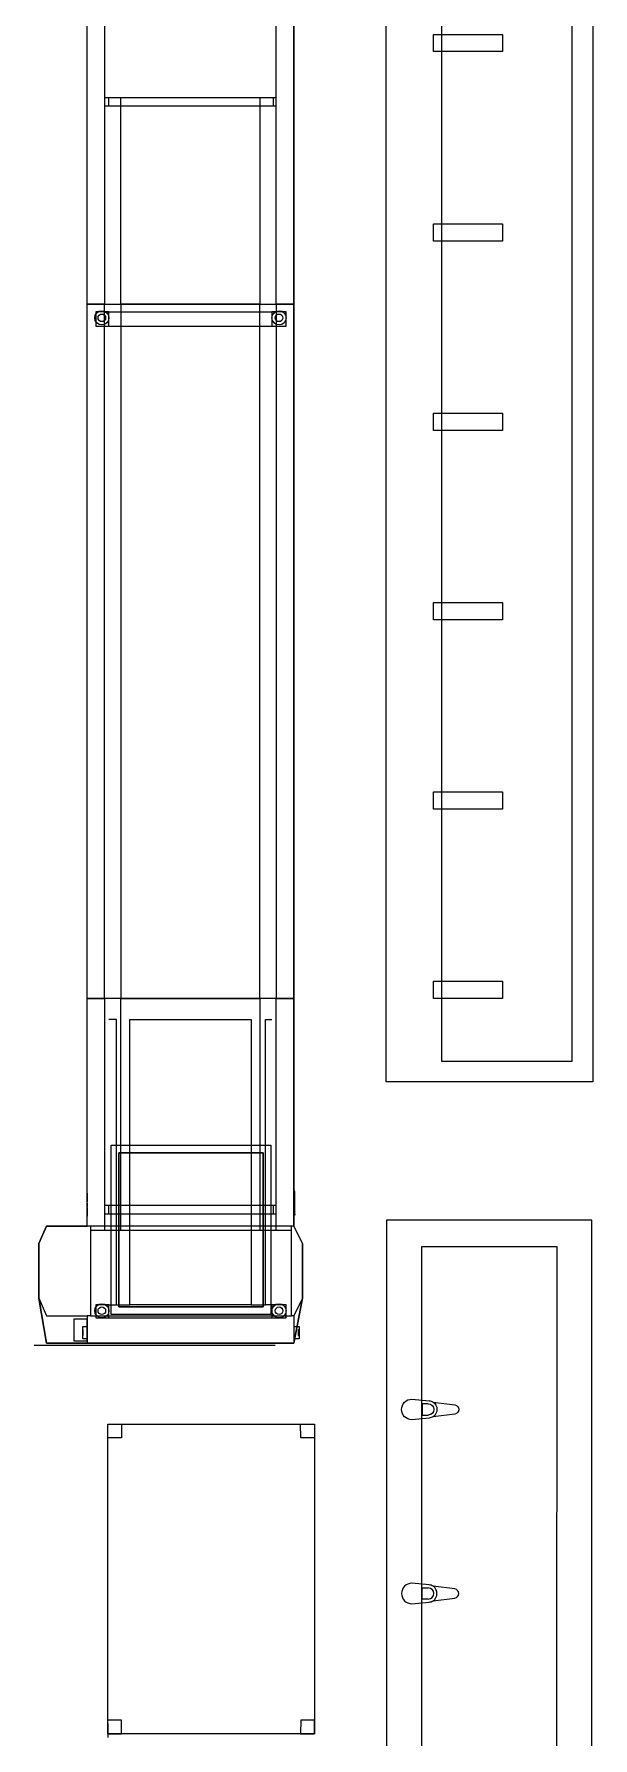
# Model space of a CAD drawing. Header units: millimetres. Extents: x -217779 to 263180, y 55413 to 130161.
# Drawn here: x -202196 to -200573, y 110895 to 115844 of the extents above; entities that cross this region are included whole.
import ezdxf

# ---------------------------------------------------------------- set-up
doc = ezdxf.new("R2010")
doc.units = ezdxf.units.MM
doc.layers.add('ТХ_пищеблок', color=30, linetype='Continuous', lineweight=20)
doc.layers.add('ТХ_привязка ТХ', color=7, linetype='Continuous', true_color=0x163d5c)
doc.layers.add('ТХ_сантехника', color=132, linetype='Continuous')

# ---------------------------------------------------------------- blocks, each defined once
blk = doc.blocks.new('A$C19c1ccfc')
at = {"layer": 'ТХ_пищеблок'}
for p, q in [((4488, -18316.3), (3788, -18316.3)), ((4002, -18544.1), (4042, -18544)), ((4002, -19444.1), (4002, -18544.1)), ((4002, -18544.1), (4602, -18544.1)), ((4002.1, -18584.1), (4002, -18544.1)), ((4042, -18544), (4042.1, -18584)), ((4562.1, -18584.1), (4562, -18544.1)), ((4562, -18544.1), (4602, -18544.1)), ((4602, -18544.1), (4602, -19444.1)), ((4602, -18544.1), (4602.1, -18584.1)), ((4042.1, -18584), (4002.1, -18584.1)), ((4602.1, -18584.1), (4562.1, -18584.1)), ((4002.1, -19414.1), (4002, -19454.1)), ((4002, -19444.1), (4042, -19444.1)), ((4602, -19444.1), (4002, -19444.1)), ((4042.1, -19404.1), (4002.1, -19404.1)), ((4042, -19444.1), (4042.1, -19404.1)), ((4562.1, -19404), (4562, -19444)), ((4562, -19444), (4602, -19444.1)), ((4602.1, -19404.1), (4562.1, -19404)), ((4602, -19444.1), (4602.1, -19404.1))]:
    blk.add_line(p, q, dxfattribs=at)
blk = doc.blocks.new('смеситель короткий')
for p, q in [((42, 21), (0, 25)), ((24.9, 13.6), (39.8, 13.6)), ((24.9, -13.6), (24.9, 13.6)), ((104.4, 11.1), (51.5, 17.7)), ((0, -25), (42, -21)), ((39.8, -13.6), (24.9, -13.6)), ((51.5, -17.7), (104.4, -11.1))]:
    blk.add_line(p, q)
for centre, major_axis, start_param, end_param in [((0, 0), (-17.7, 17.7), -0.785398, 2.356194), ((39.8, 0), (9.62, 9.62), 3.926991, 7.068583), ((40.1, 0), (-14.9, 14.9), -1.35736, -0.875625), ((40.1, 0), (14.9, 14.9), 4.498953, 6.496621), ((103, 0), (7.91, 7.91), 4.051589, 6.943986), ((40.1, 0), (14.9, 14.9), 4.017217, 4.498953)]:
    blk.add_ellipse(centre, major_axis=major_axis, ratio=1, start_param=start_param, end_param=end_param)
blk = doc.blocks.new('раковина')
at = {"layer": 'ТХ_сантехника'}
for points in [[(968510.2, -25225.6), (968510.4, -23804), (968010.4, -23804), (968010.2, -25225.6)], [(968425.2, -25160.6), (968425.4, -23869), (968095.4, -23869), (968095.2, -25160.6)]]:
    blk.add_lwpolyline(points, close=True, dxfattribs=at)
at = {"layer": 'ТХ_сантехника', "ltscale": 100, "xscale": -1, "rotation": 180}
blk.add_blockref('смеситель короткий', (968072.1, -24264.8), dxfattribs=at)
at = {"layer": 'ТХ_сантехника', "ltscale": 100}
blk.add_blockref('смеситель короткий', (968072.1, -24712.7), dxfattribs=at)
blk = doc.blocks.new('раковина столовая 2')
for points in [[(970111.9, -22806.1), (970111.9, -17235.9), (969511.9, -17235.9), (969511.9, -22806.1)], [(969571.9, -22746.1), (969571.9, -17314), (969951.9, -17314), (969951.9, -22746.1)], [(969974.7, -19764), (969774.7, -19764), (969774.7, -19814), (969974.7, -19814)], [(969974.7, -20314), (969774.7, -20314), (969774.7, -20364), (969974.7, -20364)], [(969974.7, -20864), (969774.7, -20864), (969774.7, -20914), (969974.7, -20914)], [(969974.7, -21414), (969774.7, -21414), (969774.7, -21464), (969974.7, -21464)], [(969974.7, -21964), (969774.7, -21964), (969774.7, -22014), (969974.7, -22014)], [(969974.7, -22514), (969774.7, -22514), (969774.7, -22564), (969974.7, -22564)]]:
    blk.add_lwpolyline(points, close=True)

msp = doc.modelspace()

# ---------------------------------------------------------------- linework, layer by layer
at = {"layer": 'ТХ_пищеблок'}
for points in [[(-201416.3, 112331), (-201441.7, 112381.8), (-202159.6, 112381.8), (-202181.8, 112331), (-202181.8, 112172.2), (-202159.6, 112041.9), (-201441.7, 112041.9), (-201416.3, 112172.2), (-201416.3, 112331), (-201441.7, 112381.8), (-201441.7, 113042.5), (-201492.6, 113042.5), (-201540.2, 113042.5), (-201540.2, 113055.2), (-201540.2, 115059.4), (-201492.6, 115059.4), (-201441.7, 115059.4), (-201441.7, 116088.5), (-201492.6, 116088.5), (-201540.2, 116088.5), (-201943.6, 116088.5), (-201991.2, 116088.5)], [(-201492.6, 112369.1), (-201492.6, 112381.8), (-201492.6, 113042.5), (-201441.7, 113042.5), (-201441.7, 115059.4), (-201492.6, 115059.4), (-201492.6, 115072.1), (-201492.6, 116088.5)], [(-201991.2, 113055.2), (-201991.2, 115059.4), (-201943.6, 115059.4), (-201540.2, 115059.4), (-201492.6, 115059.4), (-201492.6, 113055.2), (-201492.6, 113042.5), (-201540.2, 113042.5), (-201943.6, 113042.5), (-201991.2, 113042.5), (-202042.1, 113042.5), (-202042.1, 115059.4), (-201991.2, 115059.4), (-201943.6, 115059.4), (-201943.6, 115072.1), (-201943.6, 115634.3), (-201943.6, 115659.7)], [(-201540.2, 115659.7), (-201540.2, 115634.3), (-201540.2, 115072.1), (-201540.2, 115059.4), (-201943.6, 115059.4), (-201943.6, 113055.2), (-201943.6, 113042.5), (-201540.2, 113042.5), (-201540.2, 112442.1), (-201540.2, 112416.7), (-201540.2, 112381.8), (-201540.2, 112369.1), (-201943.6, 112369.1), (-201943.6, 112381.8), (-201943.6, 112416.7), (-201943.6, 112442.1), (-201943.6, 113042.5), (-201991.2, 113042.5), (-201991.2, 113055.2)], [(-201991.2, 115659.7), (-201492.6, 115659.7)], [(-201978.5, 115634.3), (-201978.5, 115659.7)], [(-201502.1, 115659.7), (-201502.1, 115634.3)], [(-201492.6, 115634.3), (-201991.2, 115634.3)], [(-202016.6, 115034), (-202016.6, 115034)], [(-201981.7, 115034), (-201981.7, 115034)], [(-201978.5, 115037.2), (-201505.3, 115037.2)], [(-201502.1, 115034), (-201502.1, 115034)], [(-201467.2, 115034), (-201467.2, 115034)], [(-202016.6, 114999), (-202016.6, 114999)], [(-201981.7, 114999), (-201981.7, 114999)], [(-201978.5, 114995.9), (-201956.3, 114995.9), (-201918.2, 114995.9), (-201565.6, 114995.9), (-201524.3, 114995.9), (-201505.3, 114995.9)], [(-201502.1, 114999), (-201502.1, 114999)], [(-201467.2, 114999), (-201467.2, 114999)], [(-202042.1, 112381.8), (-202042.1, 113042.5), (-201991.2, 113042.5), (-201991.2, 112381.8), (-201991.2, 112369.1), (-202032.5, 112369.1), (-202032.5, 112121.3), (-201448.1, 112121.3), (-201448.1, 112369.1), (-201492.6, 112369.1), (-201540.2, 112369.1)], [(-201978.5, 112153.1), (-201956.3, 112153.1), (-201956.3, 112982.1), (-201978.5, 112982.1)], [(-201505.3, 112153.1), (-201524.3, 112153.1), (-201524.3, 112982.1), (-201505.3, 112982.1)], [(-202042.1, 112477.1), (-202042.1, 112477.1)], [(-202042.1, 112477.1), (-202042.1, 112473.9), (-202042.1, 112470.7), (-202042.1, 112467.5), (-202042.1, 112464.4), (-202042.1, 112461.2), (-202042.1, 112458), (-202042.1, 112454.8), (-202042.1, 112451.7)], [(-202042.1, 112473.9), (-202042.1, 112473.9)], [(-202042.1, 112473.9), (-202042.1, 112473.9)], [(-202042.1, 112470.7), (-202042.1, 112470.7)], [(-202042.1, 112470.7), (-202042.1, 112470.7)], [(-202042.1, 112470.7), (-202042.1, 112470.7)], [(-202042.1, 112470.7), (-202042.1, 112470.7)], [(-202042.1, 112467.5), (-202042.1, 112467.5)], [(-202042.1, 112464.4), (-202042.1, 112464.4)], [(-202042.1, 112464.4), (-202042.1, 112464.4)], [(-202042.1, 112461.2), (-202042.1, 112461.2)], [(-202042.1, 112461.2), (-202042.1, 112461.2)], [(-202042.1, 112461.2), (-202042.1, 112461.2)], [(-202042.1, 112454.8), (-202042.1, 112454.8)], [(-202042.1, 112454.8), (-202042.1, 112454.8)], [(-202042.1, 112451.7), (-202042.1, 112451.7)], [(-202042.1, 112451.7), (-202042.1, 112451.7)], [(-202042.1, 112451.7), (-202042.1, 112451.7)], [(-202042.1, 112451.7), (-202042.1, 112451.7)], [(-202042.1, 112448.5), (-202042.1, 112448.5)], [(-202042.1, 112448.5), (-202042.1, 112448.5)], [(-202042.1, 112448.5), (-202042.1, 112448.5)], [(-202042.1, 112448.5), (-202042.1, 112439)], [(-202042.1, 112448.5), (-202042.1, 112448.5)], [(-202042.1, 112439), (-202042.1, 112439)], [(-202042.1, 112439), (-202042.1, 112439)], [(-201991.2, 112442.1), (-201492.6, 112442.1)], [(-201978.5, 112416.7), (-201978.5, 112442.1)], [(-201502.1, 112442.1), (-201502.1, 112416.7)], [(-201441.7, 112442.1), (-201438.6, 112442.1), (-201438.6, 112454.8), (-201441.7, 112454.8), (-201438.6, 112454.8), (-201438.6, 112467.5), (-201441.7, 112467.5), (-201438.6, 112467.5), (-201438.6, 112473.9), (-201438.6, 112477.1), (-201438.6, 112483.4), (-201441.7, 112483.4)], [(-201438.6, 112473.9), (-201441.7, 112473.9)], [(-201438.6, 112470.7), (-201441.7, 112470.7)], [(-201438.6, 112464.4), (-201441.7, 112464.4)], [(-201438.6, 112461.2), (-201441.7, 112461.2)], [(-201438.6, 112451.7), (-201441.7, 112451.7)], [(-201438.6, 112445.3), (-201441.7, 112445.3)], [(-201441.7, 112429.4), (-201438.6, 112429.4), (-201438.6, 112432.6), (-201438.6, 112435.8), (-201438.6, 112439), (-201441.7, 112439), (-201438.6, 112439), (-201441.7, 112439), (-201438.6, 112439), (-201438.6, 112442.1)], [(-201438.6, 112442.1), (-201438.6, 112442.1)], [(-202042.1, 112435.8), (-202042.1, 112435.8)], [(-202042.1, 112435.8), (-202042.1, 112423.1), (-202042.1, 112416.7), (-202042.1, 112410.4)], [(-202042.1, 112429.4), (-202042.1, 112429.4)], [(-202042.1, 112429.4), (-202042.1, 112429.4)], [(-202042.1, 112423.1), (-202042.1, 112423.1)], [(-202042.1, 112423.1), (-202042.1, 112423.1)], [(-202042.1, 112419.9), (-202042.1, 112419.9)], [(-202042.1, 112419.9), (-202042.1, 112419.9)], [(-202042.1, 112419.9), (-202042.1, 112419.9)], [(-202042.1, 112416.7), (-202042.1, 112416.7)], [(-202042.1, 112416.7), (-202042.1, 112416.7)], [(-202042.1, 112416.7), (-202042.1, 112416.7)], [(-202042.1, 112416.7), (-202042.1, 112416.7)], [(-202042.1, 112416.7), (-202042.1, 112416.7)], [(-202042.1, 112413.6), (-202042.1, 112413.6)], [(-202042.1, 112413.6), (-202042.1, 112413.6)], [(-202042.1, 112410.4), (-202042.1, 112410.4)], [(-202042.1, 112410.4), (-202042.1, 112410.4)], [(-201492.6, 112416.7), (-201991.2, 112416.7)], [(-201438.6, 112416.7), (-201438.6, 112419.9), (-201441.7, 112419.9), (-201438.6, 112419.9), (-201438.6, 112423.1), (-201438.6, 112426.3), (-201441.7, 112426.3)], [(-201438.6, 112423.1), (-201441.7, 112423.1)], [(-201441.7, 112416.7), (-201438.6, 112416.7), (-201438.6, 112413.6), (-201441.7, 112413.6)], [(-201438.6, 112429.4), (-201438.6, 112429.4)], [(-201438.6, 112426.3), (-201438.6, 112429.4)], [(-201438.6, 112419.9), (-201438.6, 112419.9)], [(-202032.5, 112381.8), (-202032.5, 112369.1)], [(-201943.6, 112369.1), (-201991.2, 112369.1)], [(-201448.1, 112369.1), (-201448.1, 112381.8)], [(-202181.8, 112172.2), (-202159.6, 112121.3), (-202042.1, 112121.3), (-202042.1, 112041.9)], [(-202016.6, 112153.1), (-202016.6, 112153.1)], [(-201981.7, 112153.1), (-201981.7, 112153.1)], [(-201956.3, 112153.1), (-201918.2, 112153.1)], [(-201565.6, 112153.1), (-201524.3, 112153.1)], [(-201502.1, 112153.1), (-201502.1, 112153.1)], [(-201467.2, 112153.1), (-201467.2, 112153.1)], [(-201416.3, 112172.2), (-201441.7, 112121.3), (-201441.7, 112041.9)], [(-202032.5, 112121.3), (-202042.1, 112121.3)], [(-202016.6, 112118.2), (-202016.6, 112118.2)], [(-201981.7, 112118.2), (-201981.7, 112118.2)], [(-201978.5, 112115), (-201505.3, 112115)], [(-201502.1, 112118.2), (-201502.1, 112118.2)], [(-201467.2, 112118.2), (-201467.2, 112118.2)], [(-201441.7, 112121.3), (-201448.1, 112121.3)], [(-202054.8, 112089.6), (-202054.8, 112089.6)], [(-202042.1, 112054.6), (-202054.8, 112054.6), (-202054.8, 112089.6), (-202042.1, 112089.6)], [(-202054.8, 112080), (-202054.8, 112073.7), (-202054.8, 112064.2)], [(-202054.8, 112080), (-202054.8, 112080)], [(-202054.8, 112076.9), (-202054.8, 112076.9)], [(-202054.8, 112073.7), (-202054.8, 112073.7)], [(-202054.8, 112070.5), (-202054.8, 112070.5)], [(-202054.8, 112067.3), (-202054.8, 112067.3)], [(-202054.8, 112064.2), (-202054.8, 112064.2)], [(-201441.7, 112089.6), (-201432.2, 112089.6), (-201425.9, 112089.6), (-201425.9, 112054.6), (-201438.6, 112054.6), (-201441.7, 112054.6)], [(-201425.9, 112080), (-201429, 112080), (-201429, 112073.7), (-201429, 112064.2), (-201425.9, 112064.2)], [(-201429, 112076.9), (-201425.9, 112076.9)], [(-201429, 112073.7), (-201425.9, 112073.7)], [(-201429, 112070.5), (-201425.9, 112070.5)], [(-201429, 112067.3), (-201425.9, 112067.3)], [(-201425.9, 112089.6), (-201425.9, 112089.6)]]:
    msp.add_lwpolyline(points, dxfattribs=at)
for points in [[(-201441.7, 112041.9), (-202159.6, 112041.9), (-202181.8, 112172.2), (-202181.8, 112331), (-202159.6, 112381.8), (-202042.1, 112381.8), (-202042.1, 116088.5), (-201441.7, 116088.5), (-201441.7, 112381.8), (-201416.3, 112331), (-201416.3, 112172.2)], [(-202042.1, 115059.4), (-202042.1, 116088.5), (-201991.2, 116088.5), (-201991.2, 115072.1), (-201991.2, 115059.4)], [(-202016.6, 114995.9), (-201978.5, 114995.9), (-201978.5, 115037.2), (-202016.6, 115037.2)], [(-201505.3, 114995.9), (-201464, 114995.9), (-201464, 115037.2), (-201505.3, 115037.2)], [(-201565.6, 112982.1), (-201565.6, 112153.1), (-201918.2, 112153.1), (-201918.2, 112982.1)], [(-201508.4, 112124.5), (-201972.2, 112124.5), (-201972.2, 112616.8), (-201508.4, 112616.8)], [(-201530.7, 112146.7), (-201530.7, 112594.6), (-201949.9, 112594.6), (-201949.9, 112146.7)], [(-201949.9, 112146.7), (-201949.9, 112594.6), (-201530.7, 112594.6), (-201530.7, 112146.7)], [(-201441.7, 112480.3), (-201438.6, 112480.3)], [(-201441.7, 112477.1), (-201438.6, 112477.1)], [(-201441.7, 112477.1), (-201438.6, 112477.1)], [(-201441.7, 112473.9), (-201438.6, 112473.9)], [(-201441.7, 112442.1), (-201438.6, 112442.1)], [(-201441.7, 112432.6), (-201438.6, 112432.6)], [(-201441.7, 112429.4), (-201438.6, 112429.4)], [(-201978.5, 112121.3), (-201978.5, 112153.1), (-202016.6, 112153.1), (-202016.6, 112121.3), (-202016.6, 112115), (-201978.5, 112115)], [(-201464, 112121.3), (-201464, 112153.1), (-201505.3, 112153.1), (-201505.3, 112121.3), (-201505.3, 112115), (-201464, 112115)], [(-202042.1, 112048.3), (-202042.1, 112111.8), (-202080.2, 112111.8), (-202080.2, 112048.3)]]:
    msp.add_lwpolyline(points, close=True, dxfattribs=at)
for centre, radius in [((-201999.2, 115019.7), 20.6), ((-201999.2, 115019.7), 11.1), ((-201484.6, 115019.7), 20.6), ((-201484.6, 115019.7), 11.1), ((-201999.2, 112135.6), 20.6), ((-201999.2, 112135.6), 11.1), ((-201484.6, 112135.6), 20.6), ((-201484.6, 112135.6), 11.1)]:
    msp.add_circle(centre, radius, dxfattribs=at)

# ---------------------------------------------------------------- block references
at = {"layer": 'ТХ_привязка ТХ', "color": 1, "ltscale": 100}
msp.add_blockref('A$C19c1ccfc', (-205983.9, 130350.7), dxfattribs=at)
at = {"layer": 'ТХ_сантехника', "color": 253, "xscale": -1}
msp.add_blockref('раковина столовая 2', (768938.6, 135606.8), dxfattribs=at)
at = {"layer": 'ТХ_сантехника', "color": 253, "xscale": 1.193395715199417, "yscale": 1.193395715199417, "zscale": 1.193395715199417}
msp.add_blockref('раковина', (-1356392.2, 140806.6), dxfattribs=at)

doc.saveas('drawing.dxf')
